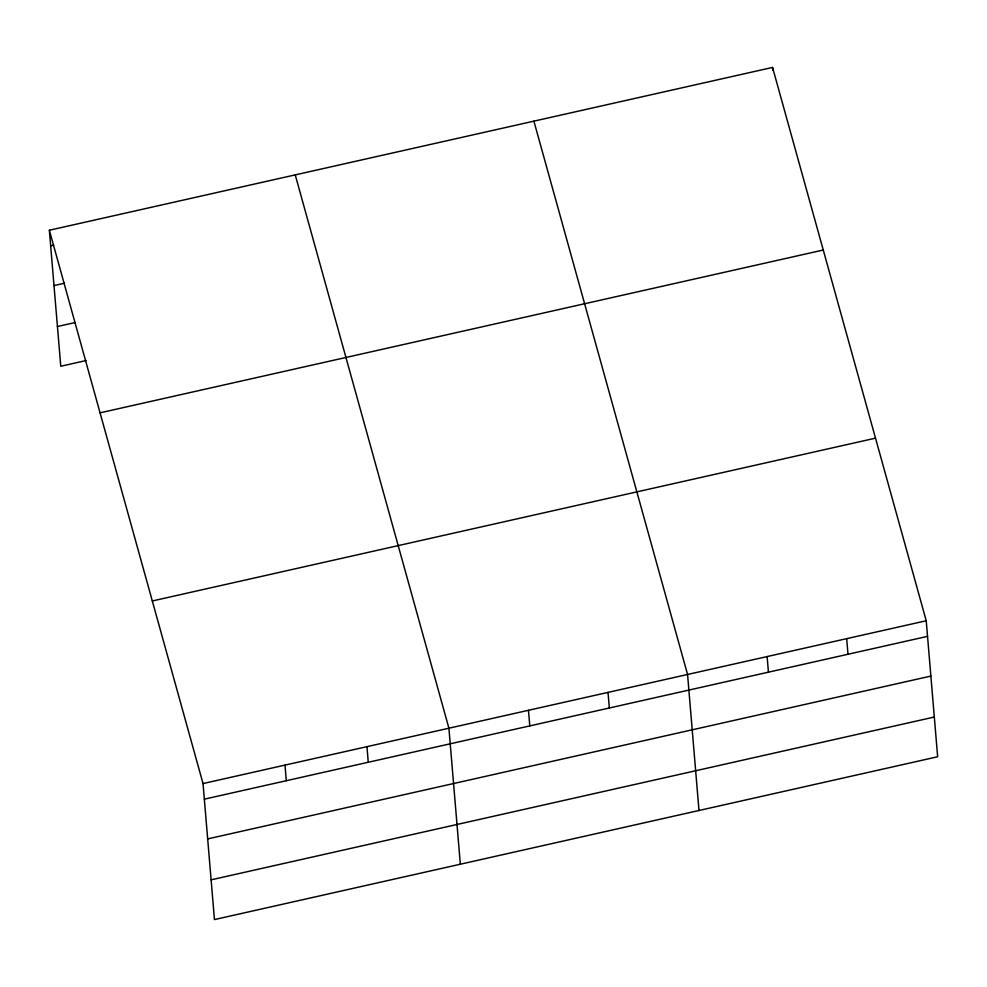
<?xml version="1.0" encoding="UTF-8"?>
<svg xmlns="http://www.w3.org/2000/svg" width="987" height="987" viewBox="0 0 987 987"><rect width="100%" height="100%" fill="white"/><g stroke="black" fill="none" stroke-linecap="round" stroke-linejoin="round"><path stroke-width="1.48" d="M49.35 230.242L772.55 67.424L926.225 620.749L937.65 756.758L214.45 919.576L203.026 783.567L49.35 230.242L60.775 366.251L86.103 360.551M50.658 245.837L53.643 245.171M54.001 285.576L64.426 283.232M57.431 326.512L75.32 322.49M100.069 412.837L823.269 250.019M152.319 600.972L875.518 438.154M203.026 783.567L926.225 620.749M204.346 799.162L927.533 636.356M207.677 838.901L930.877 676.083M211.119 879.836L934.319 717.031M533.893 121.154L687.569 674.479L698.993 810.487M295.236 174.884L448.912 728.209L460.337 864.217M846.673 638.663L847.993 654.258M772.55 67.424L772.784 70.262M767.121 656.565L768.441 672.172M608.017 692.393L609.337 707.987M528.464 710.295L529.785 725.901M366.954 746.665L368.262 762.26M284.996 765.11L286.304 780.717"/></g></svg>
